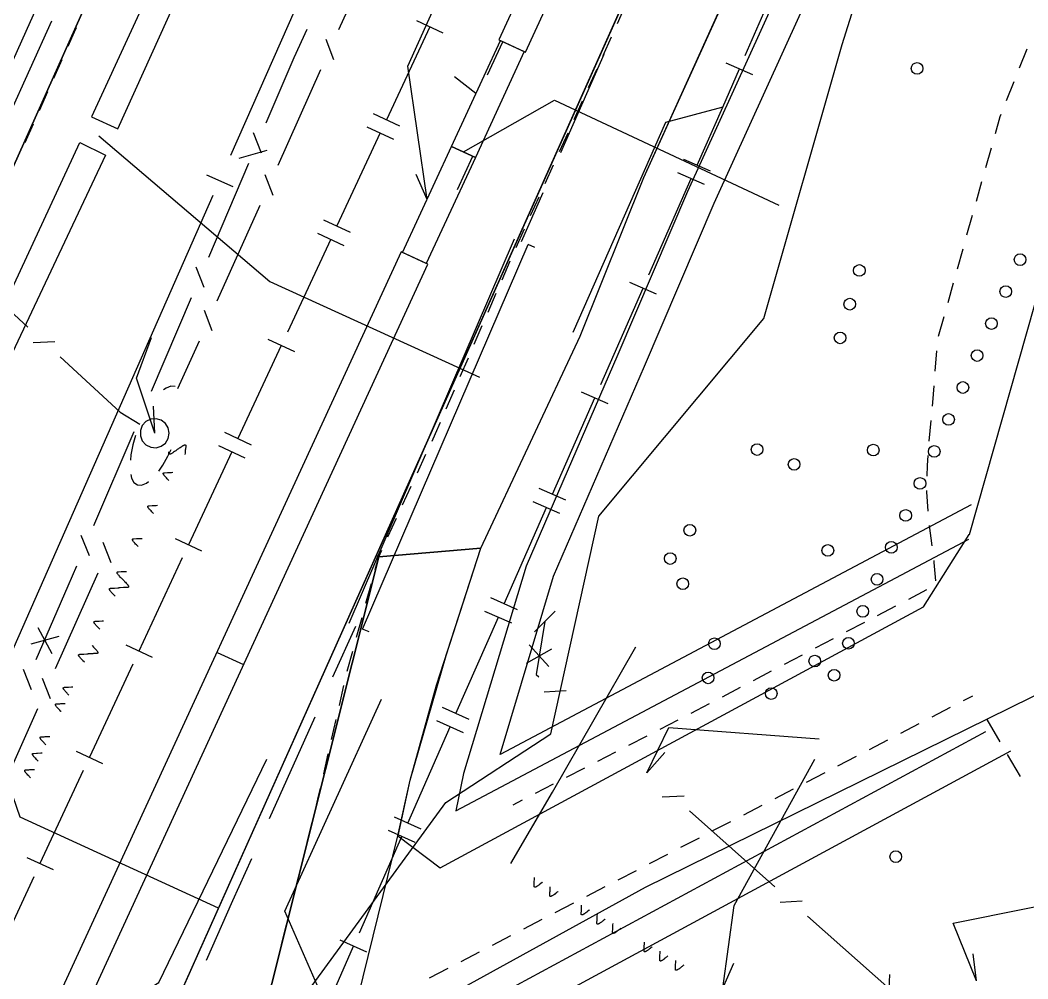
# Model space of a CAD drawing. Header units: metres. Extents: x 3206 to 3701, y 9896 to 11410.
# Drawn here: x 3581.87 to 3616.41, y 11287.56 to 11320.41 of the extents above; entities that cross this region are included whole.
import ezdxf

# ---------------------------------------------------------------- set-up
doc = ezdxf.new("R2010")
doc.units = ezdxf.units.M
for name, color, linetype in [('CURB', 7, 'Continuous'), ('ELECTR_CABLE', 7, 'Continuous'), ('ELECTR_CABLE_COMM', 7, 'Continuous'), ('GAS', 7, 'Continuous'), ('GROUND', 7, 'Continuous'), ('ROAD', 7, 'Continuous'), ('SIDEWALK_PATH', 7, 'Continuous'), ('WATER_PIPELINE', 7, 'Continuous')]:
    doc.layers.add(name, color=color, linetype=linetype)

# ---------------------------------------------------------------- blocks, each defined once
blk = doc.blocks.new('МОЖЖЕВЕЛЬНИК_СКАЛЬНЫЙ')
blk.add_circle((0, 0), 0.2)
blk = doc.blocks.new('КЛЕН_САХАРИСТЫЙ')
blk.add_circle((0, 0), 0.2)

msp = doc.modelspace()

# ---------------------------------------------------------------- linework, layer by layer
at = {"layer": 'CURB'}
for points in [[(3633.875, 11372.26), (3630.117, 11365.568), (3626.08, 11357.632), (3613.038, 11332.747), (3604.742, 11314.537), (3602.356, 11308.951), (3599.216, 11301.705), (3597.072, 11294.592), (3596.806, 11293.319), (3614.385, 11302.622)], [(3614.469, 11303.797), (3598.322, 11295.253), (3600.157, 11301.361), (3603.275, 11308.556), (3605.657, 11314.133), (3613.937, 11332.308), (3626.966, 11357.168), (3630.42, 11363.958)], [(3568.791, 11245.577), (3620.337, 11360.742)], [(3594.824, 11292.461), (3595.242, 11294.371), (3596.142, 11297.621), (3597.666, 11302.314), (3601.064, 11309.58), (3603.244, 11315.01), (3607.382, 11324.133), (3611.605, 11333.478), (3615.087, 11340.268)], [(3623.115, 11333.457), (3614.404, 11302.775)], [(3602.347, 11320.296), (3602.633, 11320.939)], [(3583.793, 11320.148), (3583.727, 11320), (3583.505, 11319.503)], [(3601.853, 11319.198), (3602.143, 11319.839)], [(3616.128, 11318.772), (3616.388, 11319.424)], [(3583.301, 11319.047), (3583.013, 11318.403)], [(3601.356, 11318.1), (3601.647, 11318.742)], [(3615.683, 11317.656), (3615.943, 11318.308)], [(3582.809, 11317.946), (3582.521, 11317.302)], [(3600.859, 11317.003), (3601.15, 11317.645)], [(3615.299, 11316.519), (3615.464, 11317.105), (3615.498, 11317.191)], [(3582.317, 11316.845), (3582.029, 11316.201)], [(3600.362, 11315.906), (3600.653, 11316.548)], [(3614.974, 11315.362), (3615.164, 11316.037)], [(3599.866, 11314.809), (3600.156, 11315.451)], [(3614.649, 11314.205), (3614.839, 11314.88)], [(3599.369, 11313.712), (3599.659, 11314.354)], [(3614.324, 11313.048), (3614.514, 11313.723)], [(3598.872, 11312.615), (3599.162, 11313.256)], [(3614, 11311.891), (3614.189, 11312.566)], [(3598.389, 11311.512), (3598.669, 11312.158)], [(3613.675, 11310.734), (3613.864, 11311.409)], [(3597.911, 11310.406), (3598.19, 11311.053)], [(3613.35, 11309.577), (3613.539, 11310.252)], [(3597.433, 11309.301), (3597.712, 11309.947)], [(3596.954, 11308.195), (3597.234, 11308.842)], [(3613.239, 11308.382), (3613.294, 11309.081)], [(3613.142, 11307.184), (3613.153, 11307.308), (3613.199, 11307.883)], [(3596.476, 11307.09), (3596.756, 11307.736)], [(3595.992, 11305.987), (3596.112, 11306.248), (3596.278, 11306.631)], [(3613.034, 11305.987), (3613.097, 11306.686)], [(3595.487, 11304.894), (3595.782, 11305.533)], [(3612.961, 11304.788), (3612.97, 11305.15), (3612.995, 11305.488)], [(3594.983, 11303.8), (3595.278, 11304.44)], [(3612.993, 11303.588), (3612.947, 11304.244), (3612.948, 11304.288)], [(3594.478, 11302.707), (3594.773, 11303.346)], [(3613.137, 11302.395), (3613.038, 11303.09)], [(3596.274, 11291.366), (3612.838, 11300.309), (3614.4, 11302.781)], [(3594.043, 11301.588), (3594.162, 11302.022), (3594.268, 11302.253)], [(3613.261, 11301.2), (3613.206, 11301.822), (3613.199, 11301.899)], [(3593.723, 11300.427), (3593.91, 11301.106)], [(3612.327, 11300.571), (3612.949, 11300.897)], [(3611.262, 11300.014), (3611.884, 11300.339)], [(3593.403, 11299.265), (3593.59, 11299.945)], [(3610.198, 11299.456), (3610.819, 11299.782)], [(3609.133, 11298.898), (3609.755, 11299.224)], [(3593.084, 11298.104), (3593.271, 11298.783)], [(3608.069, 11298.341), (3608.69, 11298.666)], [(3607.004, 11297.783), (3607.626, 11298.109)], [(3592.813, 11296.931), (3592.97, 11297.617)], [(3605.94, 11297.226), (3606.561, 11297.551)], [(3614.21, 11297.095), (3614.526, 11297.259)], [(3604.874, 11296.669), (3605.069, 11296.77), (3605.497, 11296.994)], [(3613.133, 11296.536), (3613.766, 11296.865)], [(3592.546, 11295.756), (3592.702, 11296.443)], [(3603.806, 11296.119), (3604.43, 11296.44)], [(3615.001, 11296.446), (3615.447, 11295.684)], [(3592.57, 11283.925), (3614.973, 11296.039)], [(3612.056, 11295.978), (3612.689, 11296.306)], [(3602.738, 11295.569), (3603.361, 11295.89)], [(3610.98, 11295.419), (3611.613, 11295.748)], [(3615.821, 11295.36), (3592.098, 11282.533)], [(3601.669, 11295.019), (3602.293, 11295.34)], [(3592.278, 11294.582), (3592.435, 11295.269)], [(3609.903, 11294.861), (3610.536, 11295.189)], [(3615.699, 11295.252), (3616.145, 11294.49)], [(3600.601, 11294.468), (3601.225, 11294.79)], [(3608.827, 11294.302), (3609.459, 11294.631)], [(3592.004, 11293.409), (3592.08, 11293.714), (3592.167, 11294.095)], [(3599.532, 11293.918), (3600.156, 11294.239)], [(3607.75, 11293.744), (3608.383, 11294.072)], [(3598.776, 11293.528), (3599.088, 11293.689)], [(3606.674, 11293.185), (3607.306, 11293.513)], [(3591.712, 11292.241), (3591.883, 11292.924)], [(3605.597, 11292.627), (3606.23, 11292.955)], [(3594.816, 11292.462), (3596.266, 11291.368)], [(3604.52, 11292.068), (3605.153, 11292.396)], [(3591.42, 11291.073), (3591.59, 11291.756)], [(3603.444, 11291.51), (3604.077, 11291.838)], [(3602.367, 11290.951), (3603, 11291.279)], [(3591.127, 11289.904), (3591.298, 11290.588)], [(3601.291, 11290.393), (3601.923, 11290.721)], [(3600.214, 11289.834), (3600.847, 11290.162)], [(3599.138, 11289.275), (3599.77, 11289.604)], [(3590.835, 11288.736), (3591.006, 11289.419)], [(3598.061, 11288.717), (3598.694, 11289.045)], [(3596.984, 11288.158), (3597.617, 11288.487)], [(3590.542, 11287.568), (3590.713, 11288.251)], [(3595.908, 11287.6), (3596.541, 11287.928)]]:
    msp.add_lwpolyline(points, dxfattribs=at)
at = {"layer": 'ELECTR_CABLE'}
for points in [[(3582.95, 11266.527), (3582.346, 11268.137), (3591.573, 11286.906), (3596.461, 11293.607), (3600.063, 11295.95), (3601.71, 11303.411), (3607.358, 11310.181), (3610.044, 11319.577), (3612.667, 11327.891), (3611.76, 11331.551), (3612.6, 11333.733), (3611.93, 11336.256), (3619.46, 11351.959), (3622.953, 11359.413), (3625.573, 11362.969)], [(3581.47, 11317.097), (3582.958, 11320.386)], [(3600.4, 11315.875), (3601.886, 11319.244)], [(3599.052, 11312.818), (3599.795, 11314.502)], [(3593.144, 11299.742), (3598.822, 11312.917)], [(3593.604, 11299.544), (3599.282, 11312.719)], [(3599.511, 11312.62), (3599.281, 11312.719)], [(3586.483, 11306.254), (3585.861, 11308.135), (3586.379, 11309.539)], [(3586.483, 11306.254), (3586.438, 11307.187)], [(3587.259, 11305.696), (3587.247, 11305.687), (3587.205, 11305.656), (3587.187, 11305.643), (3587.159, 11305.623), (3587.128, 11305.601), (3587.106, 11305.586), (3587.084, 11305.573), (3587.068, 11305.563), (3587.052, 11305.554), (3587.041, 11305.549), (3587.032, 11305.545), (3587.024, 11305.542), (3587.021, 11305.541), (3587.017, 11305.539), (3587.011, 11305.538), (3587.007, 11305.537), (3587.004, 11305.536), (3587, 11305.536), (3586.997, 11305.536), (3586.993, 11305.536), (3586.99, 11305.536), (3586.989, 11305.536), (3586.987, 11305.537), (3586.986, 11305.537), (3586.984, 11305.537), (3586.982, 11305.538), (3586.981, 11305.539), (3586.979, 11305.54), (3586.979, 11305.541), (3586.978, 11305.542), (3586.977, 11305.542), (3586.976, 11305.543), (3586.975, 11305.544), (3586.975, 11305.546), (3586.974, 11305.547), (3586.973, 11305.549), (3586.972, 11305.55), (3586.972, 11305.551), (3586.971, 11305.553), (3586.971, 11305.555), (3586.971, 11305.556), (3586.97, 11305.558), (3586.97, 11305.561), (3586.97, 11305.563), (3586.97, 11305.567), (3586.97, 11305.571), (3586.97, 11305.576), (3586.971, 11305.584), (3586.974, 11305.617)], [(3587.259, 11305.696), (3587.271, 11305.705), (3587.312, 11305.735), (3587.331, 11305.749), (3587.359, 11305.769), (3587.39, 11305.79), (3587.412, 11305.805), (3587.433, 11305.819), (3587.449, 11305.828), (3587.466, 11305.837), (3587.476, 11305.842), (3587.485, 11305.846), (3587.493, 11305.849), (3587.497, 11305.851), (3587.5, 11305.852), (3587.507, 11305.854), (3587.511, 11305.855), (3587.514, 11305.855), (3587.518, 11305.856), (3587.521, 11305.856), (3587.525, 11305.856), (3587.527, 11305.855), (3587.529, 11305.855), (3587.53, 11305.855), (3587.532, 11305.854), (3587.533, 11305.854), (3587.535, 11305.853), (3587.537, 11305.852), (3587.538, 11305.851), (3587.539, 11305.851), (3587.54, 11305.85), (3587.541, 11305.849), (3587.541, 11305.848), (3587.542, 11305.847), (3587.543, 11305.846), (3587.544, 11305.844), (3587.545, 11305.842), (3587.545, 11305.841), (3587.546, 11305.84), (3587.546, 11305.838), (3587.547, 11305.837), (3587.547, 11305.835), (3587.547, 11305.834), (3587.548, 11305.831), (3587.548, 11305.828), (3587.548, 11305.825), (3587.548, 11305.82), (3587.548, 11305.816), (3587.547, 11305.808), (3587.538, 11305.709), (3587.534, 11305.676), (3587.523, 11305.566), (3587.519, 11305.524)], [(3586.973, 11304.633), (3586.962, 11304.644), (3586.926, 11304.68), (3586.91, 11304.696), (3586.886, 11304.721), (3586.86, 11304.749), (3586.842, 11304.768), (3586.826, 11304.787), (3586.814, 11304.802), (3586.803, 11304.817), (3586.796, 11304.826), (3586.79, 11304.835), (3586.786, 11304.842), (3586.784, 11304.845), (3586.783, 11304.849), (3586.78, 11304.855), (3586.778, 11304.859), (3586.777, 11304.862), (3586.777, 11304.865), (3586.776, 11304.868), (3586.775, 11304.872), (3586.775, 11304.875), (3586.775, 11304.876), (3586.775, 11304.878), (3586.776, 11304.88), (3586.776, 11304.881), (3586.776, 11304.883), (3586.777, 11304.885), (3586.778, 11304.886), (3586.778, 11304.887), (3586.779, 11304.888), (3586.78, 11304.889), (3586.78, 11304.89), (3586.781, 11304.891), (3586.782, 11304.892), (3586.784, 11304.893), (3586.786, 11304.894), (3586.787, 11304.895), (3586.788, 11304.895), (3586.789, 11304.896), (3586.791, 11304.897), (3586.792, 11304.897), (3586.794, 11304.898), (3586.797, 11304.899), (3586.799, 11304.899), (3586.803, 11304.9), (3586.807, 11304.9), (3586.811, 11304.901), (3586.82, 11304.901), (3586.919, 11304.907), (3586.952, 11304.908), (3587.062, 11304.914), (3587.105, 11304.916)], [(3586.446, 11303.502), (3586.435, 11303.512), (3586.399, 11303.549), (3586.383, 11303.565), (3586.359, 11303.59), (3586.333, 11303.618), (3586.315, 11303.637), (3586.298, 11303.656), (3586.287, 11303.67), (3586.275, 11303.686), (3586.269, 11303.695), (3586.263, 11303.703), (3586.259, 11303.711), (3586.257, 11303.714), (3586.255, 11303.718), (3586.253, 11303.724), (3586.251, 11303.728), (3586.25, 11303.731), (3586.249, 11303.734), (3586.249, 11303.737), (3586.248, 11303.741), (3586.248, 11303.744), (3586.248, 11303.745), (3586.248, 11303.747), (3586.248, 11303.748), (3586.249, 11303.75), (3586.249, 11303.752), (3586.25, 11303.754), (3586.251, 11303.755), (3586.251, 11303.756), (3586.252, 11303.757), (3586.253, 11303.758), (3586.253, 11303.759), (3586.254, 11303.76), (3586.255, 11303.761), (3586.257, 11303.762), (3586.258, 11303.763), (3586.26, 11303.764), (3586.261, 11303.764), (3586.262, 11303.765), (3586.264, 11303.766), (3586.265, 11303.766), (3586.266, 11303.767), (3586.27, 11303.768), (3586.272, 11303.768), (3586.275, 11303.769), (3586.28, 11303.769), (3586.284, 11303.77), (3586.292, 11303.77), (3586.392, 11303.776), (3586.425, 11303.777), (3586.534, 11303.782), (3586.577, 11303.784)], [(3585.918, 11302.37), (3585.908, 11302.381), (3585.872, 11302.418), (3585.855, 11302.434), (3585.831, 11302.459), (3585.805, 11302.486), (3585.788, 11302.506), (3585.771, 11302.525), (3585.759, 11302.539), (3585.748, 11302.554), (3585.741, 11302.564), (3585.736, 11302.572), (3585.732, 11302.58), (3585.73, 11302.583), (3585.728, 11302.586), (3585.726, 11302.592), (3585.724, 11302.596), (3585.723, 11302.599), (3585.722, 11302.603), (3585.721, 11302.606), (3585.721, 11302.61), (3585.721, 11302.612), (3585.721, 11302.614), (3585.721, 11302.616), (3585.721, 11302.617), (3585.721, 11302.619), (3585.722, 11302.621), (3585.723, 11302.622), (3585.724, 11302.624), (3585.724, 11302.625), (3585.725, 11302.626), (3585.725, 11302.627), (3585.726, 11302.628), (3585.727, 11302.628), (3585.728, 11302.629), (3585.729, 11302.631), (3585.731, 11302.632), (3585.732, 11302.633), (3585.733, 11302.633), (3585.735, 11302.634), (3585.736, 11302.634), (3585.738, 11302.635), (3585.739, 11302.635), (3585.742, 11302.636), (3585.745, 11302.637), (3585.748, 11302.637), (3585.753, 11302.638), (3585.757, 11302.638), (3585.765, 11302.639), (3585.865, 11302.644), (3585.898, 11302.646), (3586.007, 11302.651), (3586.05, 11302.653)], [(3585.391, 11301.239), (3585.38, 11301.25), (3585.344, 11301.286), (3585.328, 11301.303), (3585.304, 11301.327), (3585.278, 11301.355), (3585.261, 11301.375), (3585.244, 11301.394), (3585.232, 11301.408), (3585.221, 11301.423), (3585.214, 11301.433), (3585.209, 11301.441), (3585.205, 11301.449), (3585.203, 11301.452), (3585.201, 11301.455), (3585.198, 11301.461), (3585.197, 11301.465), (3585.196, 11301.468), (3585.195, 11301.472), (3585.194, 11301.475), (3585.194, 11301.479), (3585.194, 11301.481), (3585.194, 11301.483), (3585.194, 11301.484), (3585.194, 11301.486), (3585.194, 11301.487), (3585.195, 11301.489), (3585.196, 11301.491), (3585.196, 11301.493), (3585.197, 11301.494), (3585.197, 11301.495), (3585.198, 11301.495), (3585.199, 11301.496), (3585.2, 11301.497), (3585.201, 11301.498), (3585.202, 11301.499), (3585.204, 11301.501), (3585.205, 11301.501), (3585.206, 11301.502), (3585.208, 11301.503), (3585.209, 11301.503), (3585.211, 11301.504), (3585.212, 11301.504), (3585.215, 11301.505), (3585.217, 11301.506), (3585.221, 11301.506), (3585.226, 11301.507), (3585.23, 11301.507), (3585.238, 11301.508), (3585.337, 11301.513), (3585.37, 11301.515), (3585.48, 11301.52), (3585.523, 11301.522)], [(3585.391, 11301.239), (3585.402, 11301.228), (3585.438, 11301.192), (3585.454, 11301.176), (3585.478, 11301.151), (3585.504, 11301.123), (3585.522, 11301.104), (3585.538, 11301.085), (3585.55, 11301.07), (3585.561, 11301.055), (3585.568, 11301.046), (3585.573, 11301.037), (3585.578, 11301.03), (3585.58, 11301.027), (3585.581, 11301.023), (3585.584, 11301.017), (3585.585, 11301.013), (3585.586, 11301.01), (3585.587, 11301.007), (3585.588, 11301.004), (3585.589, 11301), (3585.589, 11300.997), (3585.589, 11300.996), (3585.589, 11300.994), (3585.588, 11300.992), (3585.588, 11300.991), (3585.587, 11300.989), (3585.587, 11300.987), (3585.586, 11300.986), (3585.586, 11300.985), (3585.585, 11300.984), (3585.584, 11300.983), (3585.583, 11300.982), (3585.583, 11300.981), (3585.581, 11300.98), (3585.58, 11300.979), (3585.578, 11300.978), (3585.577, 11300.977), (3585.576, 11300.977), (3585.575, 11300.976), (3585.573, 11300.975), (3585.572, 11300.975), (3585.57, 11300.974), (3585.567, 11300.973), (3585.565, 11300.973), (3585.561, 11300.972), (3585.557, 11300.972), (3585.553, 11300.971), (3585.544, 11300.971), (3585.445, 11300.965), (3585.412, 11300.964), (3585.302, 11300.959), (3585.259, 11300.956)], [(3585.128, 11300.674), (3585.117, 11300.684), (3585.081, 11300.721), (3585.065, 11300.737), (3585.041, 11300.762), (3585.015, 11300.79), (3584.997, 11300.809), (3584.98, 11300.828), (3584.969, 11300.842), (3584.957, 11300.858), (3584.951, 11300.867), (3584.945, 11300.876), (3584.941, 11300.883), (3584.939, 11300.886), (3584.937, 11300.89), (3584.935, 11300.896), (3584.933, 11300.9), (3584.932, 11300.903), (3584.931, 11300.906), (3584.931, 11300.909), (3584.93, 11300.913), (3584.93, 11300.916), (3584.93, 11300.917), (3584.93, 11300.919), (3584.93, 11300.921), (3584.931, 11300.922), (3584.931, 11300.924), (3584.932, 11300.926), (3584.933, 11300.927), (3584.933, 11300.928), (3584.934, 11300.929), (3584.935, 11300.93), (3584.935, 11300.931), (3584.936, 11300.932), (3584.937, 11300.933), (3584.939, 11300.934), (3584.94, 11300.935), (3584.942, 11300.936), (3584.943, 11300.936), (3584.944, 11300.937), (3584.946, 11300.938), (3584.947, 11300.938), (3584.948, 11300.939), (3584.952, 11300.94), (3584.954, 11300.94), (3584.957, 11300.941), (3584.962, 11300.941), (3584.966, 11300.942), (3584.974, 11300.942), (3585.074, 11300.948), (3585.107, 11300.949), (3585.216, 11300.954), (3585.259, 11300.956)], [(3584.6, 11299.543), (3584.59, 11299.553), (3584.554, 11299.59), (3584.537, 11299.606), (3584.513, 11299.631), (3584.487, 11299.658), (3584.47, 11299.678), (3584.453, 11299.697), (3584.441, 11299.711), (3584.43, 11299.726), (3584.423, 11299.736), (3584.418, 11299.744), (3584.414, 11299.752), (3584.412, 11299.755), (3584.41, 11299.759), (3584.408, 11299.765), (3584.406, 11299.768), (3584.405, 11299.772), (3584.404, 11299.775), (3584.403, 11299.778), (3584.403, 11299.782), (3584.403, 11299.784), (3584.403, 11299.786), (3584.403, 11299.788), (3584.403, 11299.789), (3584.403, 11299.791), (3584.404, 11299.793), (3584.405, 11299.794), (3584.406, 11299.796), (3584.406, 11299.797), (3584.407, 11299.798), (3584.407, 11299.799), (3584.408, 11299.8), (3584.409, 11299.8), (3584.41, 11299.802), (3584.411, 11299.803), (3584.413, 11299.804), (3584.414, 11299.805), (3584.415, 11299.805), (3584.417, 11299.806), (3584.418, 11299.806), (3584.42, 11299.807), (3584.421, 11299.807), (3584.424, 11299.808), (3584.427, 11299.809), (3584.43, 11299.81), (3584.435, 11299.81), (3584.439, 11299.811), (3584.447, 11299.811), (3584.547, 11299.817), (3584.58, 11299.818), (3584.689, 11299.823), (3584.732, 11299.825)], [(3592.595, 11297.903), (3593.374, 11299.643)], [(3593.833, 11299.445), (3593.603, 11299.544)], [(3569.647, 11229.771), (3569.669, 11229.781), (3567.786, 11231.579), (3571.568, 11242.2), (3571.602, 11246.014), (3580.211, 11264.944), (3583.055, 11266.684), (3582.286, 11268.189), (3591.597, 11286.917), (3593.8, 11285.469), (3603.31, 11290.697), (3620.952, 11299.38)], [(3584.337, 11298.977), (3584.348, 11298.966), (3584.384, 11298.93), (3584.4, 11298.914), (3584.424, 11298.889), (3584.45, 11298.861), (3584.467, 11298.842), (3584.484, 11298.823), (3584.496, 11298.808), (3584.507, 11298.793), (3584.514, 11298.783), (3584.519, 11298.775), (3584.523, 11298.768), (3584.525, 11298.764), (3584.527, 11298.761), (3584.53, 11298.755), (3584.531, 11298.751), (3584.532, 11298.748), (3584.533, 11298.745), (3584.534, 11298.741), (3584.534, 11298.738), (3584.534, 11298.735), (3584.534, 11298.733), (3584.534, 11298.732), (3584.534, 11298.73), (3584.534, 11298.729), (3584.533, 11298.727), (3584.532, 11298.725), (3584.532, 11298.723), (3584.531, 11298.723), (3584.53, 11298.722), (3584.53, 11298.721), (3584.529, 11298.72), (3584.528, 11298.719), (3584.527, 11298.718), (3584.526, 11298.717), (3584.524, 11298.716), (3584.523, 11298.715), (3584.522, 11298.714), (3584.52, 11298.714), (3584.519, 11298.713), (3584.517, 11298.712), (3584.516, 11298.712), (3584.513, 11298.711), (3584.51, 11298.711), (3584.507, 11298.71), (3584.502, 11298.709), (3584.498, 11298.709), (3584.49, 11298.708), (3584.391, 11298.703), (3584.358, 11298.702), (3584.248, 11298.696), (3584.205, 11298.694)], [(3598.69, 11291.51), (3600.117, 11293.962), (3602.973, 11298.934)], [(3584.073, 11298.411), (3584.062, 11298.422), (3584.026, 11298.458), (3584.01, 11298.475), (3583.986, 11298.499), (3583.96, 11298.527), (3583.943, 11298.547), (3583.926, 11298.566), (3583.914, 11298.58), (3583.903, 11298.595), (3583.896, 11298.605), (3583.891, 11298.613), (3583.887, 11298.621), (3583.885, 11298.624), (3583.883, 11298.627), (3583.88, 11298.633), (3583.879, 11298.637), (3583.878, 11298.64), (3583.877, 11298.644), (3583.876, 11298.647), (3583.876, 11298.651), (3583.876, 11298.653), (3583.876, 11298.655), (3583.876, 11298.656), (3583.876, 11298.658), (3583.876, 11298.66), (3583.877, 11298.662), (3583.878, 11298.663), (3583.878, 11298.665), (3583.879, 11298.666), (3583.879, 11298.667), (3583.88, 11298.668), (3583.881, 11298.668), (3583.882, 11298.669), (3583.883, 11298.67), (3583.884, 11298.671), (3583.886, 11298.673), (3583.887, 11298.673), (3583.888, 11298.674), (3583.89, 11298.675), (3583.891, 11298.675), (3583.893, 11298.676), (3583.894, 11298.676), (3583.897, 11298.677), (3583.899, 11298.678), (3583.903, 11298.678), (3583.908, 11298.679), (3583.912, 11298.679), (3583.92, 11298.68), (3584.019, 11298.685), (3584.052, 11298.687), (3584.162, 11298.692), (3584.205, 11298.694)], [(3583.546, 11297.28), (3583.535, 11297.291), (3583.499, 11297.327), (3583.483, 11297.344), (3583.459, 11297.368), (3583.433, 11297.396), (3583.415, 11297.415), (3583.399, 11297.435), (3583.387, 11297.449), (3583.376, 11297.464), (3583.369, 11297.474), (3583.364, 11297.482), (3583.359, 11297.49), (3583.358, 11297.493), (3583.356, 11297.496), (3583.353, 11297.502), (3583.352, 11297.506), (3583.351, 11297.509), (3583.35, 11297.512), (3583.349, 11297.516), (3583.349, 11297.52), (3583.348, 11297.522), (3583.348, 11297.524), (3583.349, 11297.525), (3583.349, 11297.527), (3583.349, 11297.528), (3583.35, 11297.53), (3583.35, 11297.532), (3583.351, 11297.534), (3583.352, 11297.534), (3583.352, 11297.535), (3583.353, 11297.536), (3583.354, 11297.537), (3583.355, 11297.538), (3583.356, 11297.539), (3583.357, 11297.54), (3583.359, 11297.541), (3583.36, 11297.542), (3583.361, 11297.543), (3583.362, 11297.543), (3583.364, 11297.544), (3583.366, 11297.545), (3583.367, 11297.545), (3583.37, 11297.546), (3583.372, 11297.547), (3583.376, 11297.547), (3583.38, 11297.548), (3583.385, 11297.548), (3583.393, 11297.549), (3583.492, 11297.554), (3583.525, 11297.556), (3583.635, 11297.561), (3583.678, 11297.563)], [(3583.282, 11296.715), (3583.272, 11296.725), (3583.236, 11296.762), (3583.219, 11296.778), (3583.195, 11296.803), (3583.169, 11296.83), (3583.152, 11296.85), (3583.135, 11296.869), (3583.123, 11296.883), (3583.112, 11296.899), (3583.105, 11296.908), (3583.1, 11296.916), (3583.096, 11296.924), (3583.094, 11296.927), (3583.092, 11296.931), (3583.09, 11296.937), (3583.088, 11296.941), (3583.087, 11296.944), (3583.086, 11296.947), (3583.085, 11296.95), (3583.085, 11296.954), (3583.085, 11296.956), (3583.085, 11296.958), (3583.085, 11296.96), (3583.085, 11296.961), (3583.085, 11296.963), (3583.086, 11296.965), (3583.087, 11296.966), (3583.088, 11296.968), (3583.088, 11296.969), (3583.089, 11296.97), (3583.089, 11296.971), (3583.09, 11296.972), (3583.091, 11296.973), (3583.092, 11296.974), (3583.093, 11296.975), (3583.095, 11296.976), (3583.096, 11296.977), (3583.097, 11296.977), (3583.099, 11296.978), (3583.1, 11296.979), (3583.102, 11296.979), (3583.103, 11296.98), (3583.106, 11296.98), (3583.109, 11296.981), (3583.112, 11296.982), (3583.117, 11296.982), (3583.121, 11296.983), (3583.129, 11296.983), (3583.229, 11296.989), (3583.262, 11296.99), (3583.371, 11296.995), (3583.414, 11296.997)], [(3590.422, 11293.053), (3591.981, 11296.534)], [(3582.755, 11295.583), (3582.744, 11295.594), (3582.708, 11295.63), (3582.692, 11295.647), (3582.668, 11295.671), (3582.642, 11295.699), (3582.625, 11295.719), (3582.608, 11295.738), (3582.596, 11295.752), (3582.585, 11295.767), (3582.578, 11295.777), (3582.573, 11295.785), (3582.569, 11295.793), (3582.567, 11295.796), (3582.565, 11295.799), (3582.562, 11295.805), (3582.561, 11295.809), (3582.56, 11295.812), (3582.559, 11295.816), (3582.558, 11295.819), (3582.558, 11295.823), (3582.558, 11295.825), (3582.558, 11295.827), (3582.558, 11295.829), (3582.558, 11295.83), (3582.558, 11295.832), (3582.559, 11295.834), (3582.56, 11295.835), (3582.56, 11295.837), (3582.561, 11295.838), (3582.561, 11295.839), (3582.562, 11295.84), (3582.563, 11295.84), (3582.564, 11295.841), (3582.565, 11295.842), (3582.566, 11295.843), (3582.568, 11295.845), (3582.569, 11295.845), (3582.57, 11295.846), (3582.572, 11295.847), (3582.573, 11295.847), (3582.575, 11295.848), (3582.576, 11295.848), (3582.579, 11295.849), (3582.581, 11295.85), (3582.585, 11295.85), (3582.59, 11295.851), (3582.594, 11295.851), (3582.602, 11295.852), (3582.701, 11295.857), (3582.734, 11295.859), (3582.844, 11295.864), (3582.887, 11295.866)], [(3582.492, 11295.018), (3582.481, 11295.029), (3582.445, 11295.065), (3582.429, 11295.081), (3582.405, 11295.106), (3582.379, 11295.134), (3582.361, 11295.153), (3582.344, 11295.172), (3582.333, 11295.187), (3582.321, 11295.202), (3582.315, 11295.211), (3582.309, 11295.22), (3582.305, 11295.227), (3582.303, 11295.23), (3582.301, 11295.234), (3582.299, 11295.24), (3582.297, 11295.244), (3582.296, 11295.247), (3582.295, 11295.25), (3582.295, 11295.253), (3582.294, 11295.257), (3582.294, 11295.26), (3582.294, 11295.261), (3582.294, 11295.263), (3582.294, 11295.265), (3582.295, 11295.266), (3582.295, 11295.268), (3582.296, 11295.27), (3582.297, 11295.271), (3582.297, 11295.272), (3582.298, 11295.273), (3582.299, 11295.274), (3582.299, 11295.275), (3582.3, 11295.276), (3582.301, 11295.277), (3582.303, 11295.278), (3582.304, 11295.279), (3582.306, 11295.28), (3582.307, 11295.28), (3582.308, 11295.281), (3582.31, 11295.282), (3582.311, 11295.282), (3582.312, 11295.283), (3582.316, 11295.284), (3582.318, 11295.284), (3582.321, 11295.285), (3582.326, 11295.285), (3582.33, 11295.286), (3582.338, 11295.286), (3582.438, 11295.292), (3582.471, 11295.293), (3582.58, 11295.299), (3582.623, 11295.301)], [(3605.96, 11287.24), (3606.348, 11290.069), (3609.116, 11295.09)], [(3582.228, 11294.452), (3582.217, 11294.463), (3582.181, 11294.499), (3582.165, 11294.516), (3582.141, 11294.54), (3582.115, 11294.568), (3582.097, 11294.587), (3582.081, 11294.607), (3582.069, 11294.621), (3582.058, 11294.636), (3582.051, 11294.646), (3582.046, 11294.654), (3582.041, 11294.662), (3582.04, 11294.665), (3582.038, 11294.668), (3582.035, 11294.674), (3582.034, 11294.678), (3582.033, 11294.681), (3582.032, 11294.685), (3582.031, 11294.688), (3582.031, 11294.692), (3582.03, 11294.694), (3582.03, 11294.696), (3582.031, 11294.697), (3582.031, 11294.699), (3582.031, 11294.7), (3582.032, 11294.702), (3582.032, 11294.704), (3582.033, 11294.706), (3582.034, 11294.707), (3582.034, 11294.708), (3582.035, 11294.708), (3582.036, 11294.709), (3582.037, 11294.71), (3582.038, 11294.711), (3582.039, 11294.712), (3582.041, 11294.714), (3582.042, 11294.714), (3582.043, 11294.715), (3582.044, 11294.715), (3582.046, 11294.716), (3582.048, 11294.717), (3582.049, 11294.717), (3582.052, 11294.718), (3582.054, 11294.719), (3582.058, 11294.719), (3582.062, 11294.72), (3582.067, 11294.72), (3582.075, 11294.721), (3582.174, 11294.726), (3582.207, 11294.728), (3582.317, 11294.733), (3582.36, 11294.735)], [(3588.262, 11288.198), (3589.164, 11290.243), (3589.809, 11291.684)], [(3599.773, 11290.874), (3599.761, 11290.864), (3599.721, 11290.832), (3599.704, 11290.817), (3599.677, 11290.796), (3599.646, 11290.772), (3599.626, 11290.757), (3599.605, 11290.742), (3599.59, 11290.732), (3599.573, 11290.722), (3599.563, 11290.716), (3599.554, 11290.712), (3599.546, 11290.708), (3599.543, 11290.707), (3599.54, 11290.705), (3599.533, 11290.703), (3599.529, 11290.702), (3599.526, 11290.701), (3599.523, 11290.701), (3599.519, 11290.7), (3599.516, 11290.7), (3599.513, 11290.7), (3599.511, 11290.7), (3599.51, 11290.701), (3599.508, 11290.701), (3599.507, 11290.702), (3599.505, 11290.702), (3599.503, 11290.703), (3599.502, 11290.704), (3599.501, 11290.705), (3599.5, 11290.705), (3599.499, 11290.706), (3599.498, 11290.707), (3599.498, 11290.708), (3599.497, 11290.709), (3599.496, 11290.711), (3599.495, 11290.712), (3599.494, 11290.714), (3599.494, 11290.715), (3599.493, 11290.716), (3599.493, 11290.718), (3599.492, 11290.719), (3599.492, 11290.721), (3599.491, 11290.724), (3599.491, 11290.726), (3599.491, 11290.73), (3599.49, 11290.735), (3599.491, 11290.739), (3599.491, 11290.747), (3599.495, 11290.846), (3599.496, 11290.879), (3599.502, 11290.989), (3599.504, 11291.032)], [(3614.65, 11287.49), (3613.847, 11289.467), (3621.411, 11290.987)], [(3600.311, 11290.558), (3600.299, 11290.548), (3600.259, 11290.516), (3600.242, 11290.501), (3600.215, 11290.48), (3600.185, 11290.456), (3600.164, 11290.441), (3600.143, 11290.426), (3600.128, 11290.416), (3600.111, 11290.406), (3600.101, 11290.4), (3600.092, 11290.396), (3600.085, 11290.392), (3600.081, 11290.391), (3600.078, 11290.389), (3600.071, 11290.387), (3600.067, 11290.386), (3600.064, 11290.385), (3600.061, 11290.385), (3600.058, 11290.384), (3600.054, 11290.384), (3600.051, 11290.384), (3600.05, 11290.384), (3600.048, 11290.385), (3600.046, 11290.385), (3600.045, 11290.385), (3600.043, 11290.386), (3600.041, 11290.387), (3600.04, 11290.388), (3600.039, 11290.389), (3600.038, 11290.389), (3600.037, 11290.39), (3600.037, 11290.391), (3600.036, 11290.392), (3600.035, 11290.393), (3600.034, 11290.394), (3600.033, 11290.396), (3600.032, 11290.398), (3600.032, 11290.399), (3600.031, 11290.4), (3600.031, 11290.402), (3600.03, 11290.403), (3600.03, 11290.405), (3600.029, 11290.408), (3600.029, 11290.41), (3600.029, 11290.414), (3600.029, 11290.418), (3600.029, 11290.423), (3600.029, 11290.431), (3600.033, 11290.53), (3600.035, 11290.563), (3600.04, 11290.673), (3600.042, 11290.716)], [(3601.387, 11289.926), (3601.375, 11289.916), (3601.335, 11289.884), (3601.318, 11289.869), (3601.291, 11289.848), (3601.261, 11289.824), (3601.24, 11289.809), (3601.219, 11289.794), (3601.204, 11289.784), (3601.187, 11289.774), (3601.177, 11289.768), (3601.169, 11289.764), (3601.161, 11289.76), (3601.157, 11289.759), (3601.154, 11289.757), (3601.147, 11289.755), (3601.143, 11289.754), (3601.14, 11289.753), (3601.137, 11289.753), (3601.134, 11289.752), (3601.13, 11289.752), (3601.127, 11289.752), (3601.126, 11289.752), (3601.124, 11289.753), (3601.122, 11289.753), (3601.121, 11289.753), (3601.119, 11289.754), (3601.117, 11289.755), (3601.116, 11289.756), (3601.115, 11289.757), (3601.114, 11289.757), (3601.113, 11289.758), (3601.113, 11289.759), (3601.112, 11289.76), (3601.111, 11289.761), (3601.11, 11289.762), (3601.109, 11289.764), (3601.108, 11289.766), (3601.108, 11289.767), (3601.107, 11289.768), (3601.107, 11289.77), (3601.106, 11289.771), (3601.106, 11289.773), (3601.105, 11289.776), (3601.105, 11289.778), (3601.105, 11289.782), (3601.105, 11289.786), (3601.105, 11289.791), (3601.105, 11289.799), (3601.109, 11289.898), (3601.111, 11289.931), (3601.116, 11290.041), (3601.118, 11290.084)], [(3601.925, 11289.61), (3601.913, 11289.6), (3601.874, 11289.568), (3601.856, 11289.553), (3601.829, 11289.532), (3601.799, 11289.508), (3601.778, 11289.493), (3601.757, 11289.478), (3601.742, 11289.468), (3601.726, 11289.458), (3601.715, 11289.452), (3601.707, 11289.448), (3601.699, 11289.444), (3601.695, 11289.442), (3601.692, 11289.441), (3601.686, 11289.439), (3601.681, 11289.438), (3601.678, 11289.437), (3601.675, 11289.437), (3601.672, 11289.436), (3601.668, 11289.436), (3601.665, 11289.436), (3601.664, 11289.436), (3601.662, 11289.437), (3601.66, 11289.437), (3601.659, 11289.437), (3601.657, 11289.438), (3601.656, 11289.439), (3601.654, 11289.44), (3601.653, 11289.441), (3601.652, 11289.441), (3601.652, 11289.442), (3601.651, 11289.443), (3601.65, 11289.444), (3601.649, 11289.445), (3601.648, 11289.446), (3601.647, 11289.448), (3601.646, 11289.45), (3601.646, 11289.451), (3601.645, 11289.452), (3601.645, 11289.454), (3601.644, 11289.455), (3601.644, 11289.457), (3601.643, 11289.46), (3601.643, 11289.462), (3601.643, 11289.466), (3601.643, 11289.47), (3601.643, 11289.475), (3601.643, 11289.483), (3601.647, 11289.582), (3601.649, 11289.615), (3601.654, 11289.725), (3601.656, 11289.768)], [(3602.463, 11289.294), (3602.451, 11289.284), (3602.412, 11289.252), (3602.394, 11289.237), (3602.367, 11289.216), (3602.337, 11289.192), (3602.316, 11289.177), (3602.295, 11289.162), (3602.28, 11289.152), (3602.264, 11289.142), (3602.253, 11289.136), (3602.245, 11289.132), (3602.237, 11289.128), (3602.233, 11289.126), (3602.23, 11289.125), (3602.224, 11289.123), (3602.22, 11289.122), (3602.216, 11289.121), (3602.213, 11289.121), (3602.21, 11289.12), (3602.206, 11289.12), (3602.203, 11289.12), (3602.202, 11289.12), (3602.2, 11289.121), (3602.198, 11289.121), (3602.197, 11289.121), (3602.195, 11289.122), (3602.194, 11289.123), (3602.192, 11289.124), (3602.191, 11289.124), (3602.19, 11289.125), (3602.19, 11289.126), (3602.189, 11289.127), (3602.188, 11289.128), (3602.187, 11289.129), (3602.186, 11289.13), (3602.185, 11289.132), (3602.184, 11289.134), (3602.184, 11289.135), (3602.183, 11289.136), (3602.183, 11289.138), (3602.182, 11289.139), (3602.182, 11289.141), (3602.182, 11289.144), (3602.181, 11289.146), (3602.181, 11289.15), (3602.181, 11289.154), (3602.181, 11289.159), (3602.181, 11289.167), (3602.185, 11289.266), (3602.187, 11289.299), (3602.192, 11289.409), (3602.194, 11289.452)], [(3603.539, 11288.662), (3603.527, 11288.652), (3603.488, 11288.62), (3603.47, 11288.605), (3603.443, 11288.584), (3603.413, 11288.56), (3603.392, 11288.545), (3603.371, 11288.53), (3603.356, 11288.52), (3603.34, 11288.51), (3603.33, 11288.504), (3603.321, 11288.499), (3603.313, 11288.496), (3603.309, 11288.494), (3603.306, 11288.493), (3603.3, 11288.491), (3603.296, 11288.49), (3603.293, 11288.489), (3603.289, 11288.489), (3603.286, 11288.488), (3603.282, 11288.488), (3603.279, 11288.488), (3603.278, 11288.488), (3603.276, 11288.489), (3603.275, 11288.489), (3603.273, 11288.489), (3603.271, 11288.49), (3603.27, 11288.491), (3603.268, 11288.492), (3603.267, 11288.492), (3603.266, 11288.493), (3603.266, 11288.494), (3603.265, 11288.495), (3603.264, 11288.496), (3603.263, 11288.497), (3603.262, 11288.498), (3603.261, 11288.5), (3603.26, 11288.502), (3603.26, 11288.503), (3603.26, 11288.504), (3603.259, 11288.506), (3603.259, 11288.507), (3603.258, 11288.509), (3603.258, 11288.512), (3603.257, 11288.514), (3603.257, 11288.518), (3603.257, 11288.522), (3603.257, 11288.527), (3603.257, 11288.535), (3603.261, 11288.634), (3603.263, 11288.667), (3603.268, 11288.777), (3603.27, 11288.82)], [(3604.077, 11288.346), (3604.065, 11288.336), (3604.026, 11288.304), (3604.008, 11288.289), (3603.981, 11288.268), (3603.951, 11288.244), (3603.93, 11288.229), (3603.909, 11288.214), (3603.894, 11288.204), (3603.878, 11288.194), (3603.868, 11288.188), (3603.859, 11288.183), (3603.851, 11288.18), (3603.848, 11288.178), (3603.844, 11288.177), (3603.838, 11288.175), (3603.834, 11288.174), (3603.831, 11288.173), (3603.827, 11288.172), (3603.824, 11288.172), (3603.82, 11288.172), (3603.818, 11288.172), (3603.816, 11288.172), (3603.814, 11288.173), (3603.813, 11288.173), (3603.811, 11288.173), (3603.809, 11288.174), (3603.808, 11288.175), (3603.806, 11288.176), (3603.805, 11288.176), (3603.805, 11288.177), (3603.804, 11288.178), (3603.803, 11288.179), (3603.802, 11288.18), (3603.801, 11288.181), (3603.8, 11288.182), (3603.799, 11288.184), (3603.799, 11288.186), (3603.798, 11288.187), (3603.798, 11288.188), (3603.797, 11288.19), (3603.797, 11288.191), (3603.796, 11288.193), (3603.796, 11288.196), (3603.795, 11288.198), (3603.795, 11288.202), (3603.795, 11288.206), (3603.795, 11288.211), (3603.795, 11288.219), (3603.799, 11288.318), (3603.801, 11288.351), (3603.806, 11288.461), (3603.808, 11288.504)], [(3614.65, 11287.49), (3614.543, 11288.418)], [(3604.615, 11288.03), (3604.603, 11288.02), (3604.564, 11287.988), (3604.546, 11287.973), (3604.519, 11287.952), (3604.489, 11287.928), (3604.468, 11287.913), (3604.447, 11287.898), (3604.432, 11287.888), (3604.416, 11287.878), (3604.406, 11287.872), (3604.397, 11287.867), (3604.389, 11287.864), (3604.386, 11287.862), (3604.382, 11287.861), (3604.376, 11287.859), (3604.372, 11287.858), (3604.369, 11287.857), (3604.365, 11287.856), (3604.362, 11287.856), (3604.358, 11287.856), (3604.356, 11287.856), (3604.354, 11287.856), (3604.352, 11287.857), (3604.351, 11287.857), (3604.349, 11287.857), (3604.347, 11287.858), (3604.346, 11287.859), (3604.344, 11287.86), (3604.344, 11287.86), (3604.343, 11287.861), (3604.342, 11287.862), (3604.341, 11287.863), (3604.34, 11287.864), (3604.339, 11287.865), (3604.338, 11287.866), (3604.337, 11287.868), (3604.337, 11287.87), (3604.336, 11287.871), (3604.336, 11287.872), (3604.335, 11287.874), (3604.335, 11287.875), (3604.334, 11287.877), (3604.334, 11287.88), (3604.333, 11287.882), (3604.333, 11287.886), (3604.333, 11287.89), (3604.333, 11287.895), (3604.333, 11287.903), (3604.337, 11288.002), (3604.339, 11288.035), (3604.344, 11288.145), (3604.346, 11288.188)], [(3605.96, 11287.24), (3606.33, 11288.098)]]:
    msp.add_lwpolyline(points, dxfattribs=at)
at = {"layer": 'ELECTR_CABLE_COMM'}
for points in [[(3592.798, 11320.081), (3593.533, 11321.719)], [(3581.074, 11317.814), (3582.624, 11321.268)], [(3590.302, 11316.886), (3591.262, 11319.132), (3591.708, 11320.092)], [(3592.624, 11319.047), (3592.357, 11319.747)], [(3590.714, 11315.437), (3592.183, 11318.713)], [(3590.146, 11315.849), (3589.867, 11316.545)], [(3589.378, 11315.679), (3590.342, 11315.95)], [(3588.335, 11312.289), (3589.712, 11315.507)], [(3590.54, 11314.403), (3590.273, 11315.103)], [(3588.629, 11310.793), (3590.099, 11314.069)], [(3579.491, 11312.321), (3582.136, 11309.89)], [(3588.18, 11311.251), (3587.901, 11311.947)], [(3586.369, 11307.691), (3587.745, 11310.909)], [(3588.456, 11309.758), (3588.189, 11310.459)], [(3582.314, 11309.367), (3583.063, 11309.398)], [(3587.28, 11307.786), (3588.015, 11309.424)], [(3583.241, 11308.875), (3585.306, 11306.977), (3585.98, 11306.57)], [(3587.184, 11307.853), (3587.04, 11307.865), (3586.874, 11307.803), (3586.788, 11307.739)], [(3586.983, 11306.254), (3586.95, 11306.434), (3586.853, 11306.591), (3586.706, 11306.701), (3586.53, 11306.752), (3586.347, 11306.735), (3586.182, 11306.653), (3586.058, 11306.517), (3585.992, 11306.346), (3585.992, 11306.162), (3586.058, 11305.991), (3586.182, 11305.855), (3586.347, 11305.773), (3586.53, 11305.756), (3586.706, 11305.806), (3586.853, 11305.917), (3586.95, 11306.073), (3586.983, 11306.254)], [(3584.402, 11303.093), (3585.779, 11306.312)], [(3585.831, 11306.175), (3585.738, 11305.86), (3585.668, 11305.518), (3585.649, 11305.337)], [(3586.622, 11304.96), (3586.762, 11305.157), (3586.938, 11305.464), (3587.05, 11305.702)], [(3585.663, 11304.84), (3585.689, 11304.718), (3585.773, 11304.566), (3585.891, 11304.485), (3586.037, 11304.479), (3586.204, 11304.548), (3586.276, 11304.603)], [(3584.247, 11302.056), (3583.968, 11302.751)], [(3584.987, 11301.809), (3584.719, 11302.508)], [(3582.419, 11298.503), (3583.52, 11301.031), (3583.812, 11301.714)], [(3583.084, 11298.19), (3584.548, 11301.474)], [(3599.505, 11299.453), (3600.212, 11300.16)], [(3582.483, 11299.593), (3582.953, 11298.71)], [(3599.859, 11299.807), (3599.562, 11297.992), (3599.65, 11297.913)], [(3582.246, 11299.042), (3583.211, 11299.306)], [(3600.083, 11298.86), (3599.213, 11298.366)], [(3599.988, 11298.268), (3599.316, 11299.008)], [(3582.256, 11297.466), (3581.982, 11298.164)], [(3582.912, 11297.155), (3582.644, 11297.855)], [(3599.836, 11297.393), (3600.585, 11297.436)], [(3581.009, 11293.537), (3582.473, 11296.82)], [(3603.356, 11294.614), (3604.108, 11296.174), (3609.259, 11295.789)], [(3603.356, 11294.614), (3603.972, 11295.316)], [(3603.88, 11293.792), (3604.629, 11293.836)], [(3604.815, 11293.315), (3607.739, 11290.712)], [(3607.925, 11290.191), (3608.673, 11290.235)], [(3608.859, 11289.714), (3611.783, 11287.111)], [(3611.673, 11287.71), (3611.624, 11286.71)]]:
    msp.add_lwpolyline(points, dxfattribs=at)
at = {"layer": 'GAS'}
for points in [[(3606.725, 11319.194), (3608.166, 11322.498)], [(3595.456, 11320.392), (3596.363, 11319.97)], [(3595.909, 11320.181), (3594.424, 11316.994)], [(3606.984, 11318.536), (3606.067, 11318.935)], [(3605.078, 11315.435), (3605.955, 11317.427), (3606.526, 11318.736)], [(3593.971, 11317.205), (3594.877, 11316.783)], [(3605.955, 11317.427), (3603.989, 11316.896), (3600.813, 11309.708)], [(3593.76, 11316.752), (3594.666, 11316.33)], [(3594.213, 11316.541), (3592.728, 11313.354)], [(3605.536, 11315.233), (3604.62, 11315.636)], [(3605.334, 11314.776), (3604.419, 11315.179)], [(3603.425, 11311.678), (3604.877, 11314.977)], [(3592.275, 11313.565), (3593.181, 11313.143)], [(3592.064, 11313.112), (3592.97, 11312.69)], [(3592.517, 11312.901), (3591.032, 11309.714)], [(3601.771, 11307.922), (3603.223, 11311.22)], [(3603.681, 11311.019), (3602.765, 11311.422)], [(3590.821, 11309.261), (3589.336, 11306.074)], [(3590.367, 11309.472), (3591.274, 11309.049)], [(3600.118, 11304.165), (3601.57, 11307.464)], [(3602.027, 11307.262), (3601.112, 11307.665)], [(3588.882, 11306.285), (3589.789, 11305.862)], [(3588.671, 11305.832), (3589.578, 11305.409)], [(3589.124, 11305.62), (3587.639, 11302.433)], [(3600.575, 11303.964), (3599.66, 11304.366)], [(3598.464, 11300.408), (3599.916, 11303.707)], [(3600.374, 11303.506), (3599.458, 11303.909)], [(3587.186, 11302.645), (3588.093, 11302.222)], [(3587.428, 11301.98), (3585.943, 11298.793)], [(3598.922, 11300.207), (3598.006, 11300.61)], [(3596.81, 11296.652), (3598.263, 11299.951)], [(3598.72, 11299.749), (3597.805, 11300.152)], [(3585.49, 11299.004), (3586.396, 11298.582)], [(3585.732, 11298.34), (3584.247, 11295.153)], [(3592.383, 11286.592), (3590.942, 11289.876), (3594.263, 11297.138)], [(3597.268, 11296.45), (3596.353, 11296.853)], [(3597.067, 11295.993), (3596.151, 11296.396)], [(3595.157, 11292.895), (3596.609, 11296.194)], [(3583.794, 11295.364), (3584.7, 11294.942)], [(3584.036, 11294.7), (3582.551, 11291.513)], [(3595.615, 11292.694), (3594.699, 11293.097)], [(3595.413, 11292.236), (3594.498, 11292.639)], [(3593.503, 11289.139), (3594.956, 11292.438)], [(3582.097, 11291.724), (3583.004, 11291.302)], [(3582.339, 11291.06), (3580.854, 11287.873)], [(3593.76, 11288.48), (3592.844, 11288.882)], [(3591.865, 11285.376), (3592.383, 11286.592), (3593.302, 11288.681)]]:
    msp.add_lwpolyline(points, dxfattribs=at)
at = {"layer": 'GROUND'}
msp.add_lwpolyline([(3593.13, 11285.582), (3594.816, 11292.462), (3595.242, 11294.371), (3596.472, 11298.635), (3597.666, 11302.314), (3601.064, 11309.58), (3603.244, 11315.01), (3611.605, 11333.478), (3615.079, 11340.276), (3617.195, 11344.286), (3625.166, 11359.513), (3627.303, 11363.59), (3630.46, 11369.621), (3631.248, 11370.542), (3633.032, 11371.802), (3634.188, 11372.415), (3634.764, 11372.6), (3635.349, 11372.758), (3635.94, 11372.888), (3636.537, 11372.99), (3635.986, 11375.252), (3639.436, 11373.131), (3680.635, 11298.581), (3676.38, 11283.896)], dxfattribs=at)
at = {"layer": 'ROAD'}
msp.add_lwpolyline([(3561.117, 11228.409), (3602.521, 11320.928), (3620.333, 11360.734), (3620.798, 11361.756), (3621.273, 11362.772), (3621.76, 11363.783), (3622.258, 11364.789), (3624.46, 11368.238), (3627.286, 11371.141), (3630.639, 11373.414), (3634.422, 11374.977), (3614.888, 11389.689), (3554.144, 11253.986)], dxfattribs=at)
at = {"layer": 'SIDEWALK_PATH'}
for points in [[(3554.144, 11253.986), (3614.888, 11389.689), (3612.141, 11390.998), (3604.471, 11374.324), (3600.756, 11366.127), (3586.034, 11333.137), (3578.988, 11317.262), (3571.634, 11300.632), (3569.484, 11295.411), (3567.629, 11291.47), (3564.755, 11285.374)], [(3621.972, 11359.443), (3615.204, 11346.724), (3609.936, 11337.503), (3594.073, 11302.062), (3594.162, 11302.022), (3597.666, 11302.314), (3601.064, 11309.58), (3603.244, 11315.01), (3611.605, 11333.478), (3615.079, 11340.276), (3617.195, 11344.286), (3625.166, 11359.513)]]:
    msp.add_lwpolyline(points, dxfattribs=at)
for points in [[(3593.13, 11285.582), (3594.816, 11292.462), (3595.242, 11294.371), (3596.472, 11298.635), (3597.666, 11302.314), (3594.162, 11302.022), (3590.501, 11287.402), (3588.775, 11282.553), (3585.096, 11274.311), (3588.121, 11273.73), (3594.177, 11274.838), (3593.093, 11280.409), (3592.956, 11280.38), (3592.697, 11280.366), (3592.447, 11280.417), (3592.218, 11280.531), (3592.022, 11280.703), (3591.878, 11280.919), (3591.795, 11281.161), (3591.776, 11281.416), (3591.824, 11281.671)], [(3563.397, 11218.786), (3564.284, 11219.604), (3564.201, 11219.943), (3564.105, 11220.269), (3564.016, 11220.597), (3563.932, 11220.926), (3563.724, 11222.428), (3564.297, 11227.051), (3565.189, 11229.441), (3571.845, 11244.394), (3577.671, 11257.787), (3585.096, 11274.311), (3588.775, 11282.553), (3590.501, 11287.402), (3594.162, 11302.022), (3594.073, 11302.062), (3561.117, 11228.409), (3560.483, 11226.151), (3560.523, 11223.852), (3561.216, 11221.66), (3562.535, 11219.721)]]:
    msp.add_lwpolyline(points, close=True, dxfattribs=at)
at = {"layer": 'WATER_PIPELINE'}
for points in [[(3606.961, 11366.177), (3584.32, 11317.099), (3585.223, 11316.682), (3607.525, 11365.919)], [(3617.45, 11361.381), (3598.281, 11319.731), (3599.199, 11319.309), (3618.369, 11360.961)], [(3589.097, 11315.781), (3596.952, 11333.566)], [(3595.819, 11314.264), (3595.16, 11318.834), (3599.074, 11327.527)], [(3598.331, 11319.708), (3599.149, 11319.332), (3597.479, 11315.702), (3596.661, 11316.078), (3598.331, 11319.708)], [(3597.896, 11318.535), (3598.418, 11319.668)], [(3597.496, 11317.893), (3596.758, 11318.466)], [(3597.07, 11315.89), (3600.189, 11317.664), (3607.872, 11314.063)], [(3584.565, 11316.438), (3590.427, 11311.458), (3597.618, 11308.17)], [(3562.776, 11270.339), (3565.051, 11275.545), (3571.34, 11289.113), (3583.916, 11316.209), (3584.797, 11315.776), (3572.026, 11288.713), (3565.695, 11275.297), (3563.516, 11270.269)], [(3596.662, 11316.079), (3597.478, 11315.701), (3595.793, 11312.073), (3594.977, 11312.451), (3596.662, 11316.079)], [(3596.867, 11314.607), (3597.392, 11315.741)], [(3588.255, 11315.106), (3589.167, 11314.703)], [(3595.819, 11314.264), (3595.443, 11315.119)], [(3580.636, 11296.624), (3588.491, 11314.409)], [(3594.931, 11312.471), (3582.471, 11285.401), (3583.389, 11284.979), (3595.849, 11312.049), (3594.931, 11312.471)], [(3588.621, 11298.744), (3589.527, 11298.327)], [(3580.636, 11296.624), (3581.866, 11293.108), (3588.664, 11289.999)], [(3582.93, 11285.19), (3586.624, 11287.431), (3590.324, 11295.087)]]:
    msp.add_lwpolyline(points, dxfattribs=at)

# ---------------------------------------------------------------- block references
at = {"layer": 'BUSH'}
for p in [(3612.616, 11318.752), (3616.145, 11312.202), (3610.637, 11311.83), (3615.655, 11311.107), (3610.308, 11310.676), (3615.165, 11310.011), (3609.978, 11309.522), (3614.674, 11308.916), (3614.184, 11307.821), (3613.694, 11306.725), (3607.132, 11305.696), (3611.114, 11305.676), (3613.204, 11305.63), (3612.714, 11304.535), (3612.224, 11303.439), (3604.826, 11302.931), (3611.733, 11302.344), (3604.155, 11301.962), (3604.586, 11301.096), (3611.243, 11301.249), (3610.753, 11300.153), (3605.668, 11299.043), (3610.263, 11299.058), (3609.109, 11298.449), (3609.773, 11297.963), (3605.454, 11297.873), (3607.616, 11297.334), (3611.884, 11291.746)]:
    msp.add_blockref('МОЖЖЕВЕЛЬНИК_СКАЛЬНЫЙ', p, dxfattribs=at)
at = {"layer": 'TREE'}
for p in [(3608.401, 11305.187), (3609.556, 11302.238)]:
    msp.add_blockref('КЛЕН_САХАРИСТЫЙ', p, dxfattribs=at)

doc.saveas('drawing.dxf')
